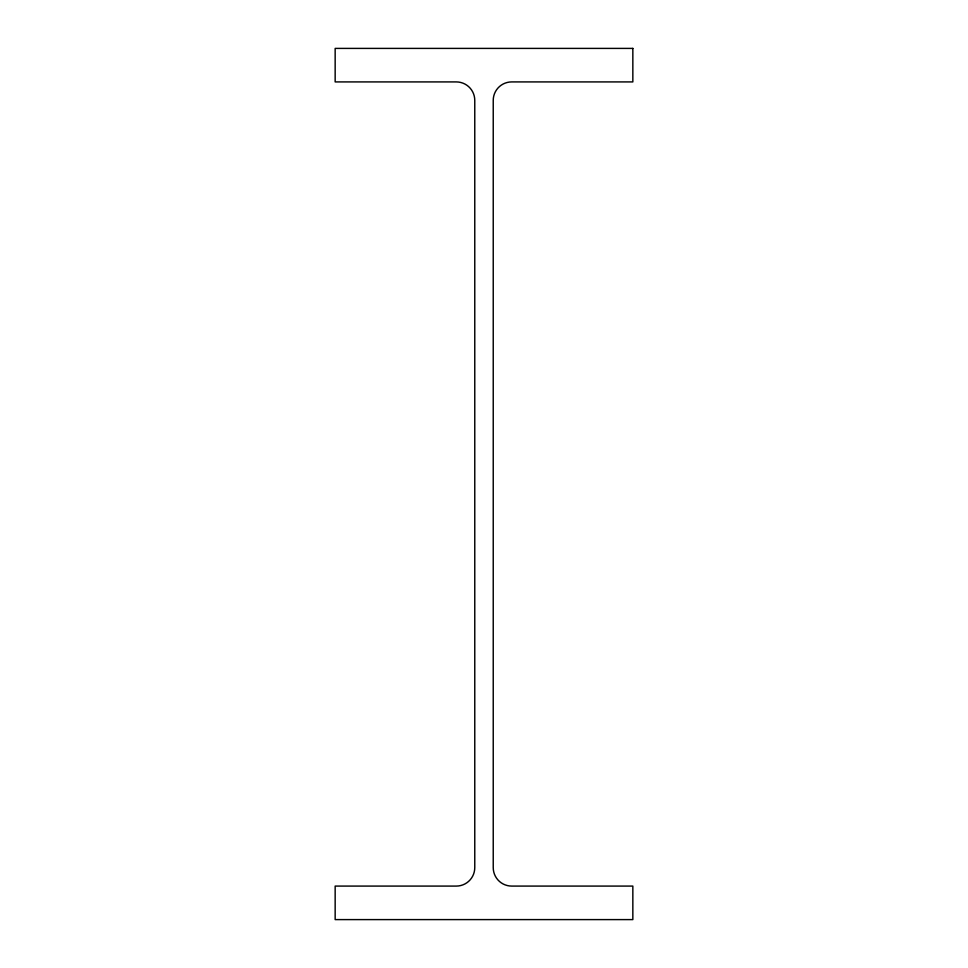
<?xml version="1.0" encoding="UTF-8"?>
<svg xmlns="http://www.w3.org/2000/svg" width="968" height="968" viewBox="0 0 968 968"><rect width="100%" height="100%" fill="white"/><g stroke="black" fill="none" stroke-linecap="round" stroke-linejoin="round"><path stroke-width="1.45" d="M632.842 48.4L335.158 48.4L335.158 81.917L456.303 81.917A18.465 18.465 0 0 1 474.768 100.382L474.768 867.618A18.465 18.465 0 0 1 456.303 886.083L335.158 886.083L335.158 919.6L632.842 919.6L632.842 886.083L511.697 886.083A18.465 18.465 0 0 1 493.232 867.618L493.232 100.382A18.465 18.465 0 0 1 511.697 81.917L632.842 81.917L632.842 48.4"/></g></svg>
